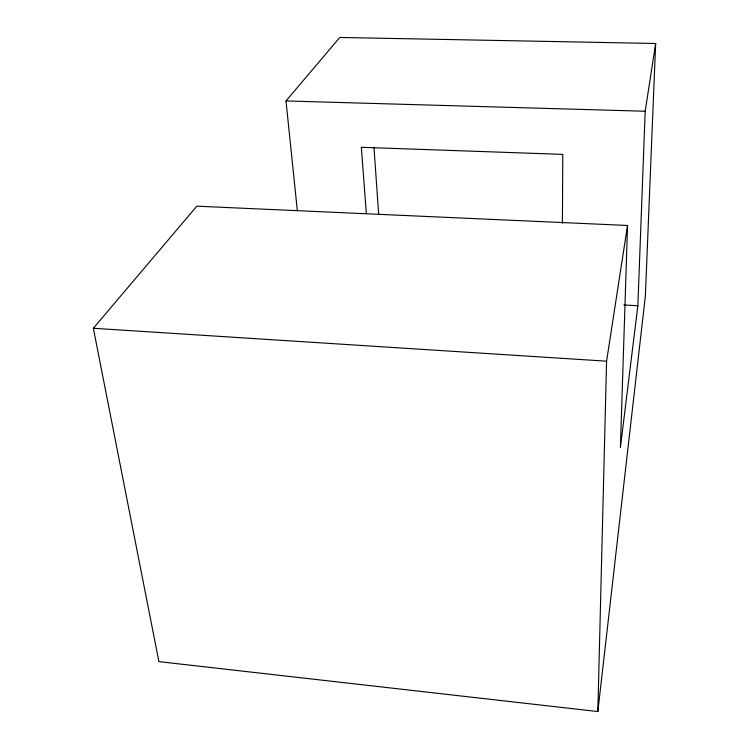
<?xml version="1.0" encoding="UTF-8"?>
<svg xmlns="http://www.w3.org/2000/svg" width="749" height="749" viewBox="0 0 749 749"><rect width="100%" height="100%" fill="white"/><g stroke="black" fill="none" stroke-linecap="round" stroke-linejoin="round"><path stroke-width="1.12" d="M562.415 223.268L562.78 154.378L361.355 147.3L366.317 213.287M597.833 711.55L606.578 361.187L627.54 225.477L196.818 206.172L93.344 328.268L158.9 661.61L597.833 711.55L645.376 295.921L655.656 43.489L339.803 37.45L285.987 100.946L297.306 210.31M627.54 225.477L620.387 447.528L637.858 305.742L645.189 111.245L655.656 43.489M285.987 100.946L645.189 111.245M623.851 304.965L637.858 305.742M93.344 328.268L606.578 361.187M373.957 147.085L378.685 214.486"/></g></svg>
